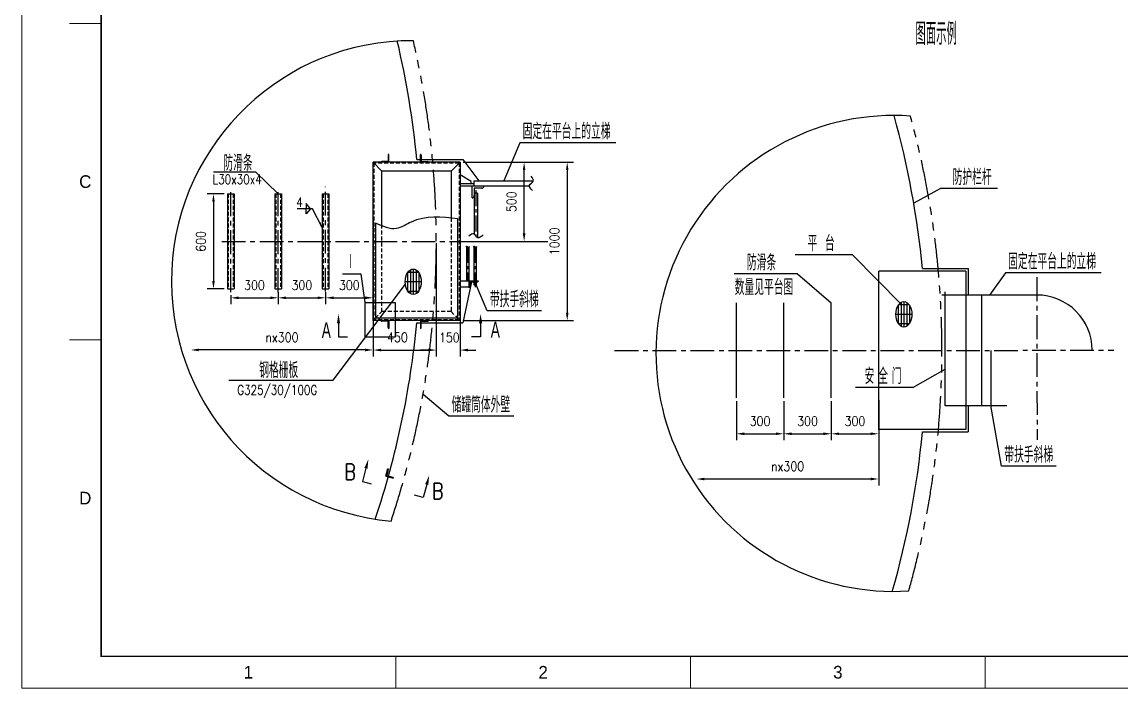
# Model space of a CAD drawing. Extents: x 148 to 221443, y -36682 to 6758.
# Drawn here: x 28481 to 35430, y -36108 to -31899 of the extents above; entities that cross this region are included whole.
import ezdxf
from ezdxf.enums import TextEntityAlignment as Align

# ---------------------------------------------------------------- set-up
doc = ezdxf.new("R2010")
doc.units = 0
doc.header["$LTSCALE"] = 10
doc.header["$MEASUREMENT"] = 0
for name, pattern in [('CENTERX2', [4, 2.5, -0.5, 0.5, -0.5]), ('HIDDENX2', [0.75, 0.5, -0.25]), ('PHANTOM', [2.5, 1.25, -0.25, 0.25, -0.25, 0.25, -0.25]), ('PHANTOMX2', [5, 2.5, -0.5, 0.5, -0.5, 0.5, -0.5])]:
    doc.linetypes.add(name, pattern=pattern)
for name, color, linetype in [('2', 4, 'Continuous'), ('2-FAT-LINE', 6, 'Continuous'), ('4', 1, 'CENTERX2'), ('6', 4, 'PHANTOM'), ('CENTER', 1, 'CENTERX2')]:
    doc.layers.add(name, color=color, linetype=linetype)
doc.layers.add('2（细实线）', color=3, linetype='Continuous', lineweight=20)
doc.layers.add('图框层', color=7, linetype='Continuous', lineweight=15)
doc.styles.add('HZ', font='ROMS.SHX', dxfattribs={"width": 0.75, "bigfont": 'GBCBIG.SHX'})
doc.styles.get("Standard").update_dxf_attribs({"font": 'wison_e.shx', "width": 0.75, "bigfont": 'wison_c.shx'})
doc.styles.add('XW', font='ROMANS.shx', dxfattribs={"width": 0.85})
doc.dimstyles.new('LDIM2', dxfattribs={"dimscale": 80, "dimtxt": 3, "dimasz": 3, "dimexe": 2, "dimexo": 1, "dimgap": 1, "dimtad": 0, "dimdec": 0, "dimzin": 0, "dimdsep": 46, "dimtxsty": 'Standard', "dimcen": 2, "dimclrd": 3, "dimclre": 3, "dimclrt": 3, "dimadec": 0, "dimazin": 0, "dimtfac": 0.666667, "dimtdec": 0, "dimtofl": 0, "dimtmove": 2, "dimatfit": 3, "dimfxl": 1, "dimtvp": 1.333333, "dimtolj": 1, "dimtzin": 0, "dimarcsym": 0})

# ---------------------------------------------------------------- blocks, each defined once
blk = doc.blocks.new('*D1875')
at = {"layer": '2', "color": 3, "linetype": 'Continuous', "lineweight": -2}
for p, q in [((30700.9, -33305.6), (30700.9, -33682.2)), ((30400.9, -33605.6), (30400.9, -33682.2)), ((30450.9, -33642.2), (30650.9, -33642.2))]:
    blk.add_line(p, q, dxfattribs=at)
at = {"layer": '2', "color": 3}
for points in [[(30450.9, -33633.9), (30450.9, -33650.6), (30400.9, -33642.2)], [(30650.9, -33650.6), (30650.9, -33633.9), (30700.9, -33642.2)]]:
    blk.add_solid(points, dxfattribs=at)
at = {"layer": 'Defpoints', "color": 0}
for p in [(30700.9, -33285.6), (30400.9, -33585.6), (30700.9, -33642.2)]:
    blk.add_point(p, dxfattribs=at)
at = {"layer": '2', "color": 3, "insert": (30550.9, -33562.2), "char_height": 60, "attachment_point": 5, "style": 'XW'}
blk.add_mtext('\\A1;300', dxfattribs=at)
blk = doc.blocks.new('*D1876')
at = {"layer": '2', "color": 3, "linetype": 'Continuous', "lineweight": -2}
for p, q in [((30100.9, -33605.6), (30100.9, -33682.2)), ((30150.9, -33642.2), (30350.9, -33642.2)), ((30400.9, -33662.2), (30400.9, -33682.2))]:
    blk.add_line(p, q, dxfattribs=at)
at = {"layer": '2', "color": 3}
for points in [[(30150.9, -33633.9), (30150.9, -33650.6), (30100.9, -33642.2)], [(30350.9, -33650.6), (30350.9, -33633.9), (30400.9, -33642.2)]]:
    blk.add_solid(points, dxfattribs=at)
at = {"layer": 'Defpoints', "color": 0}
for p in [(30100.9, -33585.6), (30400.9, -33642.2), (30400.9, -33642.2)]:
    blk.add_point(p, dxfattribs=at)
at = {"layer": '2', "color": 3, "insert": (30250.9, -33562.2), "char_height": 60, "attachment_point": 5, "style": 'XW'}
blk.add_mtext('\\A1;300', dxfattribs=at)
blk = doc.blocks.new('*D1877')
at = {"layer": '2', "color": 3, "linetype": 'Continuous', "lineweight": -2}
for p, q in [((29759.9, -32985.6), (29651.9, -32985.6)), ((29691.9, -33035.6), (29691.9, -33535.6)), ((29759.9, -33585.6), (29651.9, -33585.6))]:
    blk.add_line(p, q, dxfattribs=at)
at = {"layer": '2', "color": 3}
for points in [[(29700.3, -33035.6), (29683.6, -33035.6), (29691.9, -32985.6)], [(29683.6, -33535.6), (29700.3, -33535.6), (29691.9, -33585.6)]]:
    blk.add_solid(points, dxfattribs=at)
at = {"layer": 'Defpoints', "color": 0}
for p in [(29779.9, -32985.6), (29691.9, -33585.6), (29779.9, -33585.6)]:
    blk.add_point(p, dxfattribs=at)
at = {"layer": '2', "color": 3, "insert": (29611.9, -33285.6), "char_height": 60, "attachment_point": 5, "rotation": 90, "style": 'XW'}
blk.add_mtext('\\A1;600', dxfattribs=at)
blk = doc.blocks.new('*D1878')
at = {"layer": '2', "color": 3, "linetype": 'Continuous', "lineweight": -2}
for p, q in [((30700.9, -33305.6), (30700.9, -34011.9)), ((30650.9, -33971.9), (29599, -33971.9))]:
    blk.add_line(p, q, dxfattribs=at)
at = {"layer": '2', "color": 3}
for points in [[(29599, -33963.5), (29599, -33980.2), (29549, -33971.9)], [(30650.9, -33980.2), (30650.9, -33963.5), (30700.9, -33971.9)]]:
    blk.add_solid(points, dxfattribs=at)
at = {"layer": 'Defpoints', "color": 0}
for p in [(29549, -33285.6), (30700.9, -33285.6), (29549, -33971.9)]:
    blk.add_point(p, dxfattribs=at)
at = {"layer": '2', "color": 3, "insert": (30124.9, -33891.9), "char_height": 60, "attachment_point": 5, "style": 'XW'}
blk.add_mtext('\\A1;nx300', dxfattribs=at)
blk = doc.blocks.new('*D1882')
at = {"layer": '2', "color": 3, "linetype": 'Continuous', "lineweight": -2}
for p, q in [((31100.9, -33296.9), (31100.9, -34012.5)), ((31250.9, -33305.6), (31250.9, -34012.5)), ((31050.9, -33972.5), (31000.9, -33972.5)), ((31300.9, -33972.5), (31350.9, -33972.5))]:
    blk.add_line(p, q, dxfattribs=at)
at = {"layer": '2', "color": 3}
for points in [[(31050.9, -33980.8), (31050.9, -33964.1), (31100.9, -33972.5)], [(31300.9, -33964.1), (31300.9, -33980.8), (31250.9, -33972.5)]]:
    blk.add_solid(points, dxfattribs=at)
at = {"layer": 'Defpoints', "color": 0}
for p in [(31100.9, -33276.9), (31250.9, -33285.6), (31250.9, -33972.5)]:
    blk.add_point(p, dxfattribs=at)
at = {"layer": '2', "color": 3, "insert": (31183.2, -33892.5), "char_height": 60, "attachment_point": 5, "style": 'XW'}
blk.add_mtext('\\A1;150', dxfattribs=at)
blk = doc.blocks.new('*D1883')
at = {"layer": '2', "color": 3, "linetype": 'Continuous', "lineweight": -2}
for p, q in [((30700.9, -33805.6), (30700.9, -34012.2)), ((31100.9, -33805.6), (31100.9, -34012.2)), ((30750.9, -33972.2), (31050.9, -33972.2))]:
    blk.add_line(p, q, dxfattribs=at)
at = {"layer": '2', "color": 3}
for points in [[(30750.9, -33963.9), (30750.9, -33980.5), (30700.9, -33972.2)], [(31050.9, -33980.5), (31050.9, -33963.9), (31100.9, -33972.2)]]:
    blk.add_solid(points, dxfattribs=at)
at = {"layer": 'Defpoints', "color": 0}
for p in [(30700.9, -33785.6), (31100.9, -33785.6), (31100.9, -33972.2)]:
    blk.add_point(p, dxfattribs=at)
at = {"layer": '2', "color": 3, "insert": (30855.4, -33892.2), "char_height": 60, "attachment_point": 5, "style": 'XW'}
blk.add_mtext('\\A1;450', dxfattribs=at)
blk = doc.blocks.new('*D1884')
at = {"layer": '2', "color": 3, "linetype": 'Continuous', "lineweight": -2}
for p, q in [((31270.9, -32785.6), (31968.6, -32785.6)), ((31928.6, -32835.6), (31928.6, -33735.6)), ((31270.9, -33785.6), (31968.6, -33785.6))]:
    blk.add_line(p, q, dxfattribs=at)
at = {"layer": '2', "color": 3}
for points in [[(31936.9, -32835.6), (31920.2, -32835.6), (31928.6, -32785.6)], [(31920.2, -33735.6), (31936.9, -33735.6), (31928.6, -33785.6)]]:
    blk.add_solid(points, dxfattribs=at)
at = {"layer": 'Defpoints', "color": 0}
for p in [(31250.9, -32785.6), (31250.9, -33785.6), (31928.6, -33785.6)]:
    blk.add_point(p, dxfattribs=at)
at = {"layer": '2', "color": 3, "insert": (31848.6, -33285.6), "char_height": 60, "attachment_point": 5, "rotation": 90, "style": 'XW'}
blk.add_mtext('\\A1;1000', dxfattribs=at)
blk = doc.blocks.new('*D1885')
at = {"layer": '2', "color": 3, "linetype": 'Continuous', "lineweight": -2}
for p, q in [((31270.9, -32785.6), (31696, -32785.6)), ((31656, -33235.6), (31656, -32835.6)), ((31270.9, -33285.6), (31696, -33285.6))]:
    blk.add_line(p, q, dxfattribs=at)
at = {"layer": '2', "color": 3}
for points in [[(31664.4, -32835.6), (31647.7, -32835.6), (31656, -32785.6)], [(31647.7, -33235.6), (31664.4, -33235.6), (31656, -33285.6)]]:
    blk.add_solid(points, dxfattribs=at)
at = {"layer": 'Defpoints', "color": 0}
for p in [(31250.9, -32785.6), (31656, -32785.6), (31250.9, -33285.6)]:
    blk.add_point(p, dxfattribs=at)
at = {"layer": '2', "color": 3, "insert": (31576, -33035.6), "char_height": 60, "attachment_point": 5, "rotation": 90, "style": 'XW'}
blk.add_mtext('\\A1;500', dxfattribs=at)
blk = doc.blocks.new('*D1889')
at = {"layer": '2', "color": 3, "linetype": 'Continuous', "lineweight": -2}
for p, q in [((33597.8, -34294.6), (33597.8, -34541.4)), ((33897.8, -34289.4), (33897.8, -34541.4)), ((33647.8, -34501.4), (33847.8, -34501.4))]:
    blk.add_line(p, q, dxfattribs=at)
at = {"layer": '2', "color": 3}
for points in [[(33647.8, -34493), (33647.8, -34509.7), (33597.8, -34501.4)], [(33847.8, -34509.7), (33847.8, -34493), (33897.8, -34501.4)]]:
    blk.add_solid(points, dxfattribs=at)
at = {"layer": 'Defpoints', "color": 0}
for p in [(33597.8, -34274.6), (33897.8, -34269.4), (33897.8, -34501.4)]:
    blk.add_point(p, dxfattribs=at)
at = {"layer": '2', "color": 3, "insert": (33747.8, -34421.4), "char_height": 60, "attachment_point": 5, "style": 'XW'}
blk.add_mtext('\\A1;300', dxfattribs=at)
blk = doc.blocks.new('*D1890')
at = {"layer": '2', "color": 3, "linetype": 'Continuous', "lineweight": -2}
for p, q in [((33297.8, -34294.6), (33297.8, -34541.4)), ((33597.8, -34314.6), (33597.8, -34541.4)), ((33347.8, -34501.4), (33547.8, -34501.4))]:
    blk.add_line(p, q, dxfattribs=at)
at = {"layer": '2', "color": 3}
for points in [[(33347.8, -34493), (33347.8, -34509.7), (33297.8, -34501.4)], [(33547.8, -34509.7), (33547.8, -34493), (33597.8, -34501.4)]]:
    blk.add_solid(points, dxfattribs=at)
at = {"layer": 'Defpoints', "color": 0}
for p in [(33297.8, -34274.6), (33597.8, -34294.6), (33597.8, -34501.4)]:
    blk.add_point(p, dxfattribs=at)
at = {"layer": '2', "color": 3, "insert": (33447.8, -34421.4), "char_height": 60, "attachment_point": 5, "style": 'XW'}
blk.add_mtext('\\A1;300', dxfattribs=at)
blk = doc.blocks.new('*D1891')
at = {"layer": '2', "color": 3, "linetype": 'Continuous', "lineweight": -2}
for p, q in [((33897.8, -34494.1), (33897.8, -34827.2)), ((33847.8, -34787.2), (32795.9, -34787.2))]:
    blk.add_line(p, q, dxfattribs=at)
at = {"layer": '2', "color": 3}
for points in [[(32795.9, -34778.9), (32795.9, -34795.6), (32745.9, -34787.2)], [(33847.8, -34795.6), (33847.8, -34778.9), (33897.8, -34787.2)]]:
    blk.add_solid(points, dxfattribs=at)
at = {"layer": 'Defpoints', "color": 0}
for p in [(32745.9, -34101), (33897.8, -34474.1), (32745.9, -34787.2)]:
    blk.add_point(p, dxfattribs=at)
at = {"layer": '2', "color": 3, "insert": (33321.8, -34707.2), "char_height": 60, "attachment_point": 5, "style": 'XW'}
blk.add_mtext('\\A1;nx300', dxfattribs=at)
blk = doc.blocks.new('*D1898')
at = {"layer": '2', "color": 3, "linetype": 'Continuous', "lineweight": -2}
for p, q in [((29800.9, -33625.6), (29800.9, -33682.2)), ((30100.9, -33625.6), (30100.9, -33682.2)), ((29850.9, -33642.2), (30050.9, -33642.2))]:
    blk.add_line(p, q, dxfattribs=at)
at = {"layer": '2', "color": 3}
for points in [[(29850.9, -33633.9), (29850.9, -33650.6), (29800.9, -33642.2)], [(30050.9, -33650.6), (30050.9, -33633.9), (30100.9, -33642.2)]]:
    blk.add_solid(points, dxfattribs=at)
at = {"layer": 'Defpoints', "color": 0}
for p in [(29800.9, -33605.6), (30100.9, -33605.6), (30100.9, -33642.2)]:
    blk.add_point(p, dxfattribs=at)
at = {"layer": '2', "color": 3, "insert": (29950.9, -33562.2), "char_height": 60, "attachment_point": 5, "style": 'XW'}
blk.add_mtext('\\A1;300', dxfattribs=at)
blk = doc.blocks.new('*D1900')
at = {"layer": '2', "color": 3, "linetype": 'Continuous', "lineweight": -2}
for p, q in [((32997.8, -34294.6), (32997.8, -34541.4)), ((33297.8, -34314.6), (33297.8, -34541.4)), ((33047.8, -34501.4), (33247.8, -34501.4))]:
    blk.add_line(p, q, dxfattribs=at)
at = {"layer": '2', "color": 3}
for points in [[(33047.8, -34493), (33047.8, -34509.7), (32997.8, -34501.4)], [(33247.8, -34509.7), (33247.8, -34493), (33297.8, -34501.4)]]:
    blk.add_solid(points, dxfattribs=at)
at = {"layer": 'Defpoints', "color": 0}
for p in [(32997.8, -34274.6), (33297.8, -34294.6), (33297.8, -34501.4)]:
    blk.add_point(p, dxfattribs=at)
at = {"layer": '2', "color": 3, "insert": (33147.8, -34421.4), "char_height": 60, "attachment_point": 5, "style": 'XW'}
blk.add_mtext('\\A1;300', dxfattribs=at)
blk = doc.blocks.new('a2')
for p, q in [((15326.09, 9916.74), (15336.09, 9916.74)), ((15326.09, 9816.74), (15336.09, 9816.74)), ((15429.25, 9706.74), (15429.25, 9716.74)), ((15522.42, 9706.74), (15522.42, 9716.74)), ((15615.59, 9706.74), (15615.59, 9716.74))]:
    blk.add_line(p, q)
at = {"layer": '图框层', "ltscale": 10}
blk.add_lwpolyline([(15311.09, 10126.74), (15905.09, 10126.74), (15905.09, 9706.74), (15311.09, 9706.74)], close=True, dxfattribs=at)
at = {"layer": '图框层', "ltscale": 10, "const_width": 0.5}
blk.add_lwpolyline([(15336.09, 10116.74), (15895.09, 10116.74), (15895.09, 9716.74), (15336.09, 9716.74)], close=True, dxfattribs=at)
at = {"style": 'HZ'}
for s, p in [('C', (15331.09, 9866.74)), ('D', (15331.09, 9766.74)), ('1', (15382.67, 9711.74)), ('2', (15475.84, 9711.74)), ('3', (15569, 9711.74))]:
    blk.add_text(s, height=4, dxfattribs=at).set_placement(p, align=Align.MIDDLE)

msp = doc.modelspace()

# ---------------------------------------------------------------- linework, layer by layer
at = {"linetype": 'Continuous'}
for p, q in [((31250.8692, -32785.6051), (30700.8692, -32785.6051)), ((30700.8692, -33785.6051), (30700.8692, -32785.6051)), ((30756.8692, -32841.6051), (30700.8692, -32785.6051)), ((30795.8692, -32780.6051), (30755.8692, -32780.6051)), ((30795.8692, -32740.6051), (30795.8692, -32780.6051)), ((30800.8692, -32785.6051), (30800.8692, -32735.6051)), ((30977.3198, -32768.8551), (31267.6192, -32768.8551)), ((31000.8692, -32785.6051), (31000.8692, -32735.6051)), ((31005.8692, -32740.6051), (31005.8692, -32780.6051)), ((31005.8692, -32780.6051), (31045.8692, -32780.6051)), ((31250.8692, -32785.6051), (31194.8692, -32841.6051)), ((31250.8692, -32785.6051), (31250.8692, -33785.6051)), ((31267.6192, -32768.8551), (31370.5591, -32902.1051)), ((31194.8692, -32841.6051), (30756.8692, -32841.6051)), ((30756.8692, -33187.1734), (30756.8692, -32841.6051)), ((31194.8692, -32841.6051), (31194.8692, -33136.3319)), ((31320.8692, -32907.6051), (31250.8692, -32864.2683)), ((31340.8692, -32921.6051), (31250.8692, -32921.6051)), ((31250.8692, -32935.6051), (31540.6052, -32935.6051)), ((31320.8692, -32921.6051), (31320.8692, -32907.6051)), ((31326.8692, -33010.6051), (31326.8692, -32935.6051)), ((31326.8692, -32935.6051), (31688.6592, -32935.6051)), ((31340.8692, -32902.1051), (31715.0941, -32902.1051)), ((31340.8692, -32935.6051), (31340.8692, -32902.1051)), ((29779.8692, -32985.6051), (29821.8692, -32985.6051)), ((29779.8692, -32985.6051), (29779.8692, -33585.6051)), ((29821.8692, -32985.6051), (29821.8692, -33585.6051)), ((30079.8692, -32985.6051), (30121.8692, -32985.6051)), ((30079.8692, -32985.6051), (30079.8692, -33585.6051)), ((30121.8692, -32985.6051), (30121.8692, -33585.6051)), ((30379.8692, -32985.6051), (30421.8692, -32985.6051)), ((30379.8692, -32985.6051), (30379.8692, -33585.6051)), ((30421.8692, -32985.6051), (30421.8692, -33585.6051)), ((31340.8692, -32949.6051), (31340.8692, -33239.7886)), ((31380.8692, -32949.6051), (31340.8692, -32949.6051)), ((31360.8692, -32980.4622), (31340.8692, -32980.4622)), ((31360.8692, -32980.4622), (31360.8692, -33261.809)), ((31387.8692, -32949.6051), (31380.8692, -32949.6051)), ((30700.8692, -33140.7717), (30700.8692, -33770.6051)), ((31235.8692, -33140.7717), (31235.8692, -33770.6051)), ((30715.8692, -33167.978), (30715.8692, -33770.6051)), ((31290.8692, -33318.9153), (31290.8692, -33535.6051)), ((31306.8692, -33322.3595), (31306.8692, -33535.6051)), ((31337.8692, -33318.9153), (31337.8692, -33535.6051)), ((31353.8692, -33322.3595), (31353.8692, -33535.6051)), ((34447.7782, -33474.6286), (33897.7784, -33474.7163)), ((33897.7784, -34474.7163), (33897.7784, -33474.7163)), ((34174.2291, -33457.9663), (34464.5282, -33457.9663)), ((34447.7782, -33474.6286), (34447.7782, -34474.6286)), ((34464.5282, -33457.8786), (34464.5282, -33624.6286)), ((31250.8692, -33535.6051), (31306.8692, -33535.6051)), ((31323.0303, -33540.6051), (31267.6192, -33800.9834)), ((31306.8692, -33535.6051), (31306.8692, -33575.6051)), ((31306.8692, -33535.6051), (31366.8692, -33535.6051)), ((31311.8692, -33550.6051), (31311.8692, -33570.6051)), ((31321.8692, -33540.6051), (31339.3719, -33540.6051)), ((31337.8692, -33540.6051), (31337.8692, -33548.1389)), ((31337.8692, -33548.1389), (31337.8692, -33560.6051)), ((31337.8692, -33560.6051), (31353.8692, -33560.6051)), ((31339.3719, -33540.6051), (31361.8692, -33540.6051)), ((31353.8692, -33540.6051), (31353.8692, -33560.6051)), ((29779.8692, -33585.6051), (29821.8692, -33585.6051)), ((30079.8692, -33585.6051), (30121.8692, -33585.6051)), ((30379.8692, -33585.6051), (30421.8692, -33585.6051)), ((31297.9092, -33575.6051), (31250.8692, -33575.6051)), ((31306.8692, -33575.6051), (31297.9092, -33575.6051)), ((34897.7782, -33624.6286), (34297.7782, -33624.6286)), ((34317.7782, -34324.6286), (34317.7782, -33604.6286)), ((34547.7782, -33624.6286), (34547.7782, -33974.2766)), ((32997.7785, -34274.5032), (32997.7785, -33674.5032)), ((33297.7785, -34274.6146), (33297.7785, -33674.6146)), ((33597.7785, -34274.6146), (33597.7785, -33674.6146)), ((30700.8692, -33785.6051), (30715.8692, -33770.6051)), ((31250.8692, -33785.6051), (30700.8692, -33785.6051)), ((31235.8692, -33770.6051), (30715.8692, -33770.6051)), ((30795.8692, -33790.6051), (30755.8692, -33790.6051)), ((30795.8692, -33830.6051), (30795.8692, -33790.6051)), ((30800.8692, -33785.6051), (30800.8692, -33835.6051)), ((30977.449, -33800.9834), (31267.6192, -33800.9834)), ((31000.8692, -33785.6051), (31000.8692, -33835.6051)), ((31005.8692, -33830.6051), (31005.8692, -33790.6051)), ((31005.8692, -33790.6051), (31045.8692, -33790.6051)), ((31235.8692, -33770.6051), (31250.8692, -33785.6051)), ((34547.7782, -33974.2766), (34547.7782, -34324.6286)), ((34606.3134, -33974.2557), (34606.3134, -34323.6069)), ((34708.1039, -34324.6286), (34317.7782, -34324.6286)), ((34464.5282, -34324.6286), (34464.5282, -34490.0069)), ((34447.7782, -34474.7163), (33897.7784, -34474.7163)), ((34174.3582, -34490.0946), (34464.5282, -34490.0069)), ((30780.8904, -34769.0792), (30793.8313, -34720.7829)), ((30797.3668, -34726.9067), (30787.0141, -34765.5437)), ((30780.8904, -34769.0792), (30813.2489, -34777.7497)), ((30787.0141, -34765.5437), (30787.0141, -34765.5437)), ((30787.0141, -34765.5437), (30825.6511, -34775.8964)), ((30813.2489, -34777.7497), (30829.1867, -34782.0202))]:
    msp.add_line(p, q, dxfattribs=at)
for centre, radius, start, end in [((25494.8692, -33285.6051), 5506.75, 5.3845227, 13.28034908), ((28691.7784, -33974.7163), 5506.75, 5.3845227, 15.63823344), ((30755.8692, -32785.6051), 5, 90, 180), ((30800.8692, -32740.6051), 5, 90, 180), ((31000.8692, -32740.6051), 5, 0, 90), ((31045.8692, -32785.6051), 5, 0, 90), ((31387.8692, -32935.6051), 14, 270, 0), ((31326.8692, -32996.6051), 14, 270, 0), ((31321.8692, -33550.6051), 10, 90, 180), ((31361.8692, -33535.6051), 5, 270, 0), ((31306.8692, -33570.6051), 5, 270, 0), ((34897.7782, -33974.6286), 350, 0.09840429, 90), ((25494.8692, -33285.6051), 5506.75, 341.41709421, 354.62981255), ((30755.8692, -33785.6051), 5, 180, 270), ((30800.8692, -33830.6051), 5, 180, 270), ((31000.8692, -33830.6051), 5, 270, 0), ((31045.8692, -33785.6051), 5, 270, 0), ((28691.7784, -33974.7163), 5506.75, 343.94656663, 354.62981255), ((30792.5372, -34725.6126), 5, 345, 75), ((30824.357, -34780.7261), 5, 345, 75)]:
    msp.add_arc(centre, radius, start, end, dxfattribs=at)
at = {"layer": '2', "color": 3, "linetype": 'Continuous'}
for p, q in [((31629.3855, -32662.1952), (31527.9816, -32902.1051)), ((32235.0265, -32662.1952), (31629.3855, -32662.1952)), ((29959.7232, -32848.1625), (29692.3056, -32848.1625)), ((29959.7232, -32848.1625), (30100.8692, -32985.6051)), ((34288.4639, -32952.0614), (34119.4297, -33044.7177)), ((34649.9323, -32952.0614), (34288.4639, -32952.0614)), ((30318.8153, -33079.0985), (30221.0901, -33079.0985)), ((30379.8692, -33198.5385), (30318.8153, -33079.0985)), ((33732.1643, -33369.9075), (33370.6959, -33369.9075)), ((33732.1643, -33369.9075), (34039.3711, -33681.8425)), ((33383.6906, -33490.0836), (32983.976, -33490.0836)), ((33383.6906, -33490.0836), (33597.7785, -33674.6146)), ((34699.182, -33484.8473), (34597.7782, -33624.6286)), ((35304.8231, -33484.8473), (34699.182, -33484.8473)), ((30448.7576, -34163.2722), (30905.5683, -33555.1103)), ((31422.5296, -33724.0846), (31353.8692, -33560.6051)), ((31766.5177, -33724.0846), (31422.5296, -33724.0846)), ((30482.698, -33803.3693), (30482.698, -33889.2236)), ((31380.6808, -33803.3693), (31380.6808, -33889.2236)), ((34113.118, -34209.3673), (34317.7782, -34092.3267)), ((29789.5318, -34163.2722), (30448.7576, -34163.2722)), ((31180.2215, -34389.8205), (31016.8202, -34252.7106)), ((34113.118, -34209.3673), (33751.6497, -34209.3673)), ((34674.9738, -34705.7901), (34606.3134, -34323.6069)), ((31590.0029, -34389.8205), (31180.2215, -34389.8205)), ((35018.9619, -34705.7901), (34674.9738, -34705.7901))]:
    msp.add_line(p, q, dxfattribs=at)
at = {"layer": '2', "color": 7, "linetype": 'Continuous'}
for p, q in [((30305.2126, -33079.0985), (30278.9717, -33046.3299)), ((30278.9717, -33046.3299), (30278.9717, -33079.0985)), ((30305.2126, -33079.0985), (30278.9717, -33111.8672)), ((30278.9717, -33111.8672), (30278.9717, -33079.0985)), ((30919.1046, -33484.5551), (30919.1046, -33597.3659)), ((30922.243, -33479.8209), (30987.9662, -33479.8209)), ((30937.1046, -33465.5656), (30937.1046, -33616.3553)), ((30955.1046, -33460.2223), (30955.1046, -33621.6986)), ((30973.1046, -33465.5656), (30973.1046, -33616.3553)), ((30991.1046, -33484.5551), (30991.1046, -33597.3659)), ((30904.7946, -33539.8209), (31005.4147, -33539.8209)), ((30920.6648, -33599.8209), (30989.5444, -33599.8209)), ((34021.0476, -33690.056), (34021.0476, -33802.8668)), ((34024.1861, -33685.3218), (34089.9092, -33685.3218)), ((34039.0476, -33671.0666), (34039.0476, -33821.8563)), ((34057.0476, -33665.7233), (34057.0476, -33827.1996)), ((34075.0476, -33671.0666), (34075.0476, -33821.8563)), ((34093.0476, -33690.056), (34093.0476, -33802.8668)), ((34006.7376, -33745.3218), (34107.3577, -33745.3218)), ((34022.6078, -33805.3218), (34091.4875, -33805.3218)), ((30482.698, -33889.2236), (30539.8223, -33889.2236)), ((31380.6808, -33889.2236), (31323.5564, -33889.2236))]:
    msp.add_line(p, q, dxfattribs=at)
at = {"layer": '2'}
for p, q in [((30656.1517, -34719.1754), (30633.9309, -34802.1042)), ((31040.3654, -34822.1252), (31018.1447, -34905.054))]:
    msp.add_line(p, q, dxfattribs=at)
at = {"layer": '2', "linetype": 'Continuous'}
for p, q in [((30633.9309, -34802.1042), (30689.1089, -34816.8891)), ((31018.1447, -34905.054), (30962.9668, -34890.2691))]:
    msp.add_line(p, q, dxfattribs=at)
at = {"layer": '2', "color": 3, "linetype": 'Continuous'}
msp.add_lwpolyline([(30650.8692, -33672.1501), (30625.5442, -33493.0909), (30508.7556, -33493.0909)], dxfattribs=at)
msp.add_lwpolyline([(30650.8692, -33672.1501), (30841.6387, -33672.1501), (30841.6387, -33890.9673), (30650.8692, -33890.9673)], close=True, dxfattribs=at)
at = {"layer": '2', "color": 6, "linetype": 'Continuous'}
for centre in [(30955.1046, -33540.9605), (34057.0476, -33746.4614)]:
    msp.add_ellipse(centre, major_axis=(0, -80.7382), ratio=0.623188198, dxfattribs=at)
at = {"layer": '2', "color": 3, "linetype": 'Continuous'}
for points in [[(30358.1413, -33169.2145), (30368.8262, -33163.7527), (30379.8692, -33198.5385)], [(30492.698, -33803.3693), (30472.698, -33803.3693), (30482.698, -33743.3693)], [(31370.6808, -33803.3693), (31390.6808, -33803.3693), (31380.6808, -33743.3693)]]:
    msp.add_solid(points, dxfattribs=at)
at = {"layer": '2', "linetype": 'Continuous'}
for points in [[(30665.8109, -34721.7636), (30646.4924, -34716.5872), (30671.6808, -34661.2198)], [(31030.7062, -34819.537), (31050.0247, -34824.7134), (31055.8946, -34764.1696)]]:
    msp.add_solid(points, dxfattribs=at)
at = {"layer": '2-FAT-LINE', "linetype": 'Continuous'}
for centre, radius, start, end in [((30946.5417, -33538.0535), 1520.2343, 89.65707394, 265.04036934), ((33992.9917, -33993.9243), 1503.6221, 85.96871019, 273.61608989)]:
    msp.add_arc(centre, radius, start, end, dxfattribs=at)
for points in [[(31708.3147, -32963.9421), (31689.5328, -32930.2665), (31714.0505, -32905.9351), (31700.05, -32872.6376)], [(30715.8692, -33167.978), (30849.5268, -33202.893), (30943.5884, -33161.1999), (31235.8692, -33140.7717)], [(31396.7959, -33244.3287), (31363.1204, -33263.1107), (31338.789, -33238.593), (31305.4915, -33252.5934)], [(31310.1147, -33319.4087), (31301.6958, -33324.1042), (31295.613, -33317.9748), (31287.2886, -33321.4749)], [(31357.1147, -33319.4087), (31348.6958, -33324.1042), (31342.613, -33317.9748), (31334.2886, -33321.4749)]]:
    msp.add_spline(points, degree=3, dxfattribs=at)
at = {"layer": '4', "linetype": 'HIDDENX2', "ltscale": 5}
for p, q in [((31245.8669, -32790.6051), (30705.8669, -32790.6051)), ((30705.8692, -32790.6051), (30705.8692, -33780.6051)), ((31245.8692, -32790.6051), (31245.8692, -33780.6051)), ((29785.8692, -32985.6051), (29785.8692, -33585.6051)), ((29815.8692, -32985.6051), (29815.8692, -33585.6051)), ((30085.8692, -32985.6051), (30085.8692, -33585.6051)), ((30115.8692, -32985.6051), (30115.8692, -33585.6051)), ((30385.8692, -32985.6051), (30385.8692, -33585.6051)), ((30415.8692, -32985.6051), (30415.8692, -33585.6051)), ((31194.8692, -33136.3319), (31194.8692, -33729.6051)), ((30756.8692, -33729.6051), (30756.8692, -33187.1734)), ((30715.8692, -33770.6051), (30756.8692, -33729.6051)), ((31194.8692, -33729.6051), (30756.8692, -33729.6051)), ((31194.8692, -33729.6051), (31235.8692, -33770.6051)), ((31245.8692, -33780.6051), (30705.8692, -33780.6051))]:
    msp.add_line(p, q, dxfattribs=at)
at = {"layer": '6', "linetype": 'PHANTOMX2', "ltscale": 10}
for centre, start, end in [((25494.8692, -33285.6051), 341.62733286, 13.07011043), ((28691.7784, -33974.7163), 344.26973668, 15.31506339)]:
    msp.add_arc(centre, 5606, start, end, dxfattribs=at)
at = {"layer": 'CENTER', "linetype": 'CENTERX2', "ltscale": 6}
for p, q in [((29800.8692, -33605.6051), (29800.8692, -32946.4243)), ((30100.8692, -33605.6051), (30100.8692, -32946.4243)), ((30400.8692, -33602.2168), (30400.8692, -32941.2928)), ((29744.2038, -33285.6051), (31806.5844, -33285.6051)), ((34897.7782, -33512.6079), (34899.0658, -34539.287)), ((32228.2163, -33974.7822), (35384.1669, -33973.9589))]:
    msp.add_line(p, q, dxfattribs=at)
at = {"layer": 'CENTER', "ltscale": 4}
for p, q in [((31350.8692, -32962.7828), (31350.8692, -33250.6704)), ((31298.8692, -33321.3063), (31298.8692, -33535.6051)), ((31345.8692, -33321.3063), (31345.8692, -33575.9421))]:
    msp.add_line(p, q, dxfattribs=at)

# ---------------------------------------------------------------- block references
at = {"layer": '2（细实线）', "xscale": 20, "yscale": 20, "zscale": 20}
msp.add_blockref('a2', (-277740.422, -230242.7026), dxfattribs=at)

# ---------------------------------------------------------------- texts
at = {"layer": '2', "linetype": 'Continuous', "style": 'HZ', "width": 0.65}
msp.add_text('图面示例', height=140, dxfattribs=at).set_placement((34129.9869, -32043.8643))
at = {"layer": '2', "color": 3, "linetype": 'Continuous'}
for s, height, style, width, p in [('固定在平台上的立梯', 100, 'HZ', 0.65, (31646.4856, -32639.9818)), ('防滑条', 100, 'HZ', 0.65, (29754.8109, -32840.197)), ('L30x30x4', 60, 'XW', 0.8, (29686.8333, -32923.578)), ('防护栏杆  ', 100, 'HZ', 0.65, (34365.3601, -32929.848)), ('平  台', 100, 'HZ', 0.65, (33447.5921, -33347.6941)), ('固定在平台上的立梯', 100, 'HZ', 0.65, (34716.2822, -33462.6339)), ('Ⅰ', 100, 'HZ', 0.65, (30526.4605, -33463.6952)), ('防滑条', 100, 'HZ', 0.65, (33064.5117, -33469.2263)), ('数量见平台图', 100, 'HZ', 0.65, (32987.3468, -33625.0264)), ('带扶手斜梯', 100, 'HZ', 0.65, (31439.6298, -33701.8712)), ('钢格栅板', 100, 'HZ', 0.65, (29980.8258, -34148.8949)), ('安 全 门', 100, 'HZ', 0.65, (33808.7302, -34187.1539)), ('G325/30/100G', 60, 'XW', 0.8, (29842.39, -34254.7149)), ('储罐筒体外壁', 100, 'HZ', 0.65, (31197.3217, -34367.6071)), ('带扶手斜梯', 100, 'HZ', 0.65, (34692.074, -34683.5767))]:
    msp.add_text(s, height=height, dxfattribs=dict(at, style=style, width=width)).set_placement(p)
for s, height, style, width, p in [('4', 60, 'XW', 0.8, (30257.0881, -33037.7164)), ('A', 100, 'HZ', 0.65, (30434.358, -33846.446)), ('A', 100, 'HZ', 0.65, (31502.9484, -33843.1534))]:
    msp.add_text(s, height=height, dxfattribs=dict(at, style=style, width=width)).set_placement(p, align=Align.MIDDLE_RIGHT)
at = {"layer": '2', "linetype": 'Continuous', "style": 'XW', "width": 0.8}
for p in [(30592.2783, -34742.0569), (31146.5769, -34863.6002)]:
    msp.add_text('B', height=100, dxfattribs=at).set_placement(p, align=Align.MIDDLE_RIGHT)

# ---------------------------------------------------------------- dimensions: what is measured, and where the dimension line sits
at = {"layer": '2', "color": 3, "linetype": 'Continuous'}
for base, p1, p2, picture, middle in [((31928.571, -33785.6051), (31250.8692, -32785.6051), (31250.8692, -33785.6051), '*D1884', (31848.571, -33285.6051)), ((31656.0415, -32785.6051), (31250.8692, -33285.6051), (31250.8692, -32785.6051), '*D1885', (31576.0415, -33035.6051)), ((29691.9182, -33585.6051), (29779.8692, -32985.6051), (29779.8692, -33585.6051), '*D1877', (29611.9182, -33285.6051))]:
    dim = msp.add_linear_dim(base=base, p1=p1, p2=p2, angle=90, dimstyle='LDIM2', override={"dimscale": 20, "dimasz": 2.5, "dimtxsty": 'XW', "dimadec": 2}, dxfattribs=at)
    dim.commit()
    dim.dimension.update_dxf_attribs({"geometry": picture, "text_midpoint": middle})
dim = msp.add_linear_dim(base=(31250.8692, -33972.4784), p1=(31100.8625, -33276.9113), p2=(31250.8692, -33285.6051), dimstyle='LDIM2', override={"dimscale": 20, "dimasz": 2.5, "dimtxsty": 'XW', "dimadec": 2, "dimtmove": 0}, dxfattribs=at)
dim.commit()
dim.dimension.update_dxf_attribs({"geometry": '*D1882', "text_midpoint": (31183.2026, -33972.4784), "dimtype": 160})
for base, p1, p2, picture, middle in [((29548.9984, -33971.8642), (30700.8692, -33285.6051), (29548.9984, -33285.6051), '*D1878', (30124.9338, -33891.8642)), ((32745.9077, -34787.2407), (33897.7784, -34474.1111), (32745.9077, -34100.9816), '*D1891', (33321.8431, -34707.2407))]:
    dim = msp.add_linear_dim(base=base, p1=p1, p2=p2, text='nx300', dimstyle='LDIM2', override={"dimscale": 20, "dimasz": 2.5, "dimtxsty": 'XW', "dimsah": 1, "dimse2": 1, "dimadec": 2}, dxfattribs=at)
    dim.commit()
    dim.dimension.update_dxf_attribs({"geometry": picture, "text_midpoint": middle})
for base, p1, p2, picture, middle in [((30700.8692, -33642.2168), (30400.8692, -33585.6051), (30700.8692, -33285.6051), '*D1875', (30550.8692, -33562.2168)), ((30100.8692, -33642.2168), (29800.8692, -33605.6051), (30100.8692, -33605.6051), '*D1898', (29950.8692, -33562.2168)), ((30400.8692, -33642.2168), (30100.8692, -33585.6051), (30400.8692, -33642.2168), '*D1876', (30250.8692, -33562.2168)), ((33297.7785, -34501.3612), (32997.7785, -34274.6146), (33297.7785, -34294.6146), '*D1900', (33147.7785, -34421.3612)), ((33597.7785, -34501.3612), (33297.7785, -34274.6146), (33597.7785, -34294.6146), '*D1890', (33447.7785, -34421.3612)), ((33897.7784, -34501.3612), (33597.7785, -34274.6146), (33897.7784, -34269.3781), '*D1889', (33747.7785, -34421.3612))]:
    dim = msp.add_linear_dim(base=base, p1=p1, p2=p2, dimstyle='LDIM2', override={"dimscale": 20, "dimasz": 2.5, "dimtxsty": 'XW', "dimadec": 2}, dxfattribs=at)
    dim.commit()
    dim.dimension.update_dxf_attribs({"geometry": picture, "text_midpoint": middle})
dim = msp.add_linear_dim(base=(31100.8692, -33972.2111), p1=(30700.8692, -33785.6051), p2=(31100.8692, -33785.6051), text='450', dimstyle='LDIM2', override={"dimscale": 20, "dimasz": 2.5, "dimtxsty": 'XW', "dimadec": 2, "dimtmove": 0}, dxfattribs=at)
dim.commit()
dim.dimension.update_dxf_attribs({"geometry": '*D1883', "text_midpoint": (30855.41, -33972.2111), "dimtype": 160})

doc.saveas('drawing.dxf')
